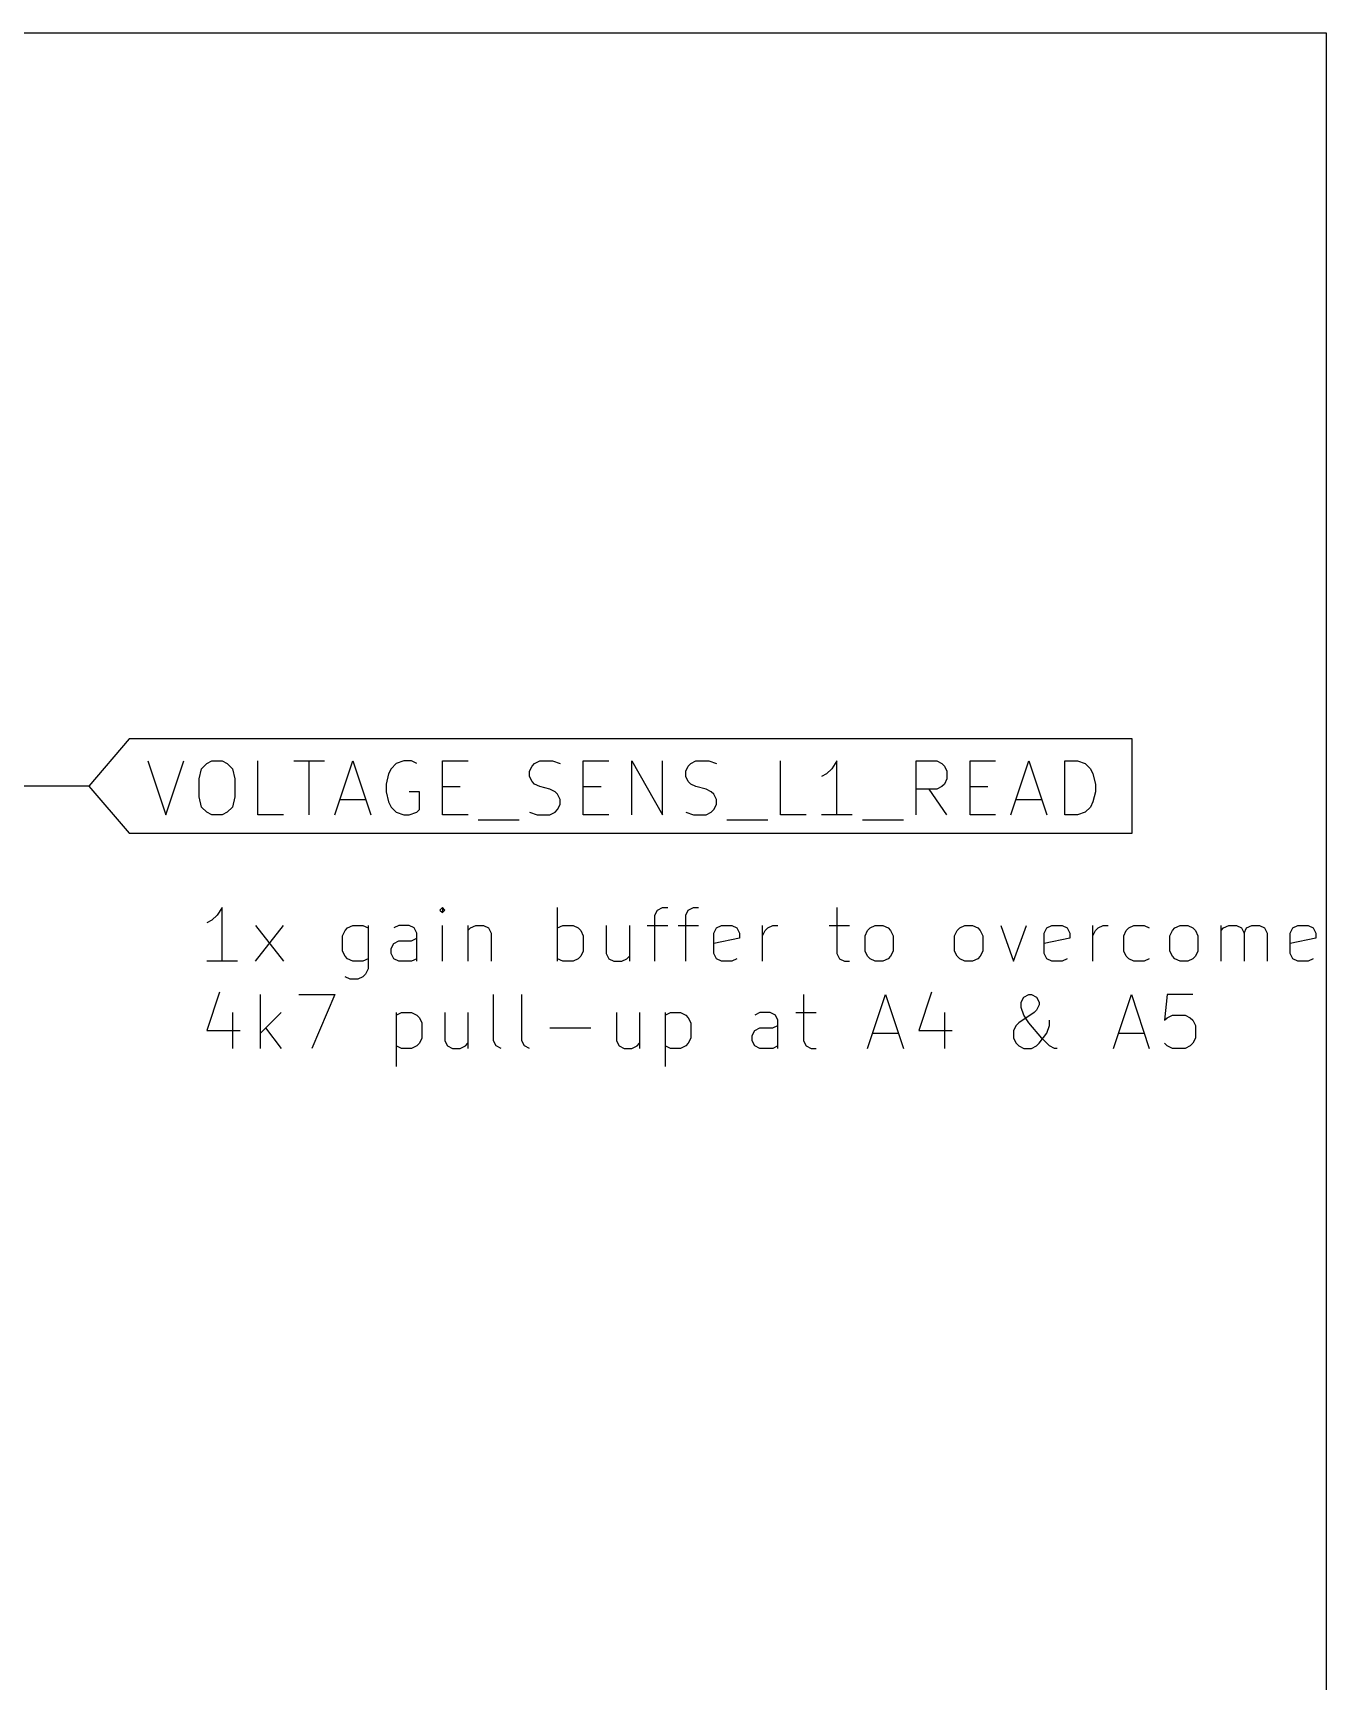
# Model space of a CAD drawing. Extents: x 0.4 to 16.1, y -11.3 to -0.4.
# Drawn here: x 4.948 to 6.15, y -7.582 to -6.05 of the extents above; entities that cross this region are included whole.
import ezdxf

# ---------------------------------------------------------------- set-up
doc = ezdxf.new("R2010")
doc.units = 0
doc.header["$MEASUREMENT"] = 0
for name, color, linetype in [('BLUE3', 171, 'CONTINUOUS'), ('GREEN3', 91, 'CONTINUOUS'), ('RED2', 1, 'CONTINUOUS')]:
    doc.layers.add(name, color=color, linetype=linetype)

msp = doc.modelspace()

# ---------------------------------------------------------------- linework, layer by layer
at = {"layer": 'BLUE3', "linetype": 'CONTINUOUS'}
for p, q in [((1.95, -6.05), (6.15, -6.05)), ((6.15, -6.05), (6.15, -9.15)), ((5.11428, -6.87478), (5.10952, -6.87717)), ((5.11905, -6.87002), (5.11428, -6.87478)), ((5.12381, -6.86288), (5.11905, -6.87002)), ((5.12381, -6.91288), (5.12381, -6.86288)), ((5.32856, -6.86288), (5.32619, -6.86526)), ((5.32619, -6.86526), (5.32856, -6.86764)), ((5.33094, -6.86526), (5.32856, -6.86288)), ((5.32856, -6.86288), (5.32856, -6.86764)), ((5.32856, -6.86764), (5.33094, -6.86526)), ((5.4357, -6.91288), (5.4357, -6.86288)), ((5.52618, -6.87002), (5.52856, -6.86526)), ((5.52618, -6.91288), (5.52618, -6.87002)), ((5.52856, -6.86526), (5.53332, -6.86288)), ((5.53332, -6.86288), (5.53808, -6.86288)), ((5.55475, -6.87002), (5.55713, -6.86526)), ((5.55475, -6.91288), (5.55475, -6.87002)), ((5.55713, -6.86526), (5.56189, -6.86288)), ((5.56189, -6.86288), (5.56665, -6.86288)), ((5.69522, -6.86288), (5.69522, -6.90574)), ((5.15476, -6.91288), (5.18095, -6.87955)), ((5.15476, -6.87955), (5.18095, -6.91288)), ((5.23571, -6.88907), (5.23809, -6.88431)), ((5.23571, -6.90335), (5.23571, -6.88907)), ((5.23809, -6.88431), (5.24047, -6.88193)), ((5.24047, -6.88193), (5.24524, -6.87955)), ((5.24524, -6.87955), (5.25476, -6.87955)), ((5.25476, -6.87955), (5.25952, -6.88193)), ((5.25952, -6.87955), (5.25952, -6.92002)), ((5.28809, -6.87955), (5.28333, -6.88193)), ((5.29761, -6.87955), (5.28809, -6.87955)), ((5.30237, -6.88193), (5.29761, -6.87955)), ((5.3, -6.89383), (5.30476, -6.89145)), ((5.30476, -6.88669), (5.30237, -6.88193)), ((5.30476, -6.91288), (5.30476, -6.88669)), ((5.32856, -6.91288), (5.32856, -6.87955)), ((5.35237, -6.87955), (5.35237, -6.91288)), ((5.35237, -6.88431), (5.35476, -6.88193)), ((5.35476, -6.88193), (5.35952, -6.87955)), ((5.35952, -6.87955), (5.36666, -6.87955)), ((5.36666, -6.87955), (5.37142, -6.88193)), ((5.37142, -6.88193), (5.3738, -6.88669)), ((5.3738, -6.88669), (5.3738, -6.91288)), ((5.4357, -6.88193), (5.44047, -6.87955)), ((5.44047, -6.87955), (5.44999, -6.87955)), ((5.44999, -6.87955), (5.45475, -6.88193)), ((5.45475, -6.88193), (5.45713, -6.88431)), ((5.45713, -6.88431), (5.45952, -6.88907)), ((5.45952, -6.88907), (5.45952, -6.90335)), ((5.48094, -6.87955), (5.48094, -6.90574)), ((5.50237, -6.87955), (5.50237, -6.91288)), ((5.51904, -6.87955), (5.53808, -6.87955)), ((5.54761, -6.87955), (5.56665, -6.87955)), ((5.58094, -6.88669), (5.58332, -6.88193)), ((5.58094, -6.90574), (5.58094, -6.88669)), ((5.60475, -6.89145), (5.58094, -6.89621)), ((5.58332, -6.88193), (5.58808, -6.87955)), ((5.58808, -6.87955), (5.59761, -6.87955)), ((5.59761, -6.87955), (5.60237, -6.88193)), ((5.60237, -6.88193), (5.60475, -6.88669)), ((5.60475, -6.88669), (5.60475, -6.89145)), ((5.62618, -6.91288), (5.62618, -6.87955)), ((5.62618, -6.88907), (5.62856, -6.88431)), ((5.62856, -6.88431), (5.63094, -6.88193)), ((5.63094, -6.88193), (5.6357, -6.87955)), ((5.6357, -6.87955), (5.64046, -6.87955)), ((5.68808, -6.87955), (5.70713, -6.87955)), ((5.72142, -6.88907), (5.7238, -6.88431)), ((5.72142, -6.90335), (5.72142, -6.88907)), ((5.7238, -6.88431), (5.72618, -6.88193)), ((5.72618, -6.88193), (5.73094, -6.87955)), ((5.73094, -6.87955), (5.73808, -6.87955)), ((5.73808, -6.87955), (5.74284, -6.88193)), ((5.74284, -6.88193), (5.74522, -6.88431)), ((5.74522, -6.88431), (5.74761, -6.88907)), ((5.74761, -6.88907), (5.74761, -6.90335)), ((5.80475, -6.88907), (5.80713, -6.88431)), ((5.80475, -6.90335), (5.80475, -6.88907)), ((5.80713, -6.88431), (5.80951, -6.88193)), ((5.80951, -6.88193), (5.81427, -6.87955)), ((5.81427, -6.87955), (5.82141, -6.87955)), ((5.82141, -6.87955), (5.82617, -6.88193)), ((5.82617, -6.88193), (5.82856, -6.88431)), ((5.82856, -6.88431), (5.83094, -6.88907)), ((5.83094, -6.88907), (5.83094, -6.90335)), ((5.8476, -6.87955), (5.85951, -6.91288)), ((5.85951, -6.91288), (5.87141, -6.87955)), ((5.88808, -6.88669), (5.89046, -6.88193)), ((5.88808, -6.90574), (5.88808, -6.88669)), ((5.91189, -6.89145), (5.88808, -6.89621)), ((5.89046, -6.88193), (5.89522, -6.87955)), ((5.89522, -6.87955), (5.90474, -6.87955)), ((5.90474, -6.87955), (5.9095, -6.88193)), ((5.9095, -6.88193), (5.91189, -6.88669)), ((5.91189, -6.88669), (5.91189, -6.89145)), ((5.93331, -6.91288), (5.93331, -6.87955)), ((5.93331, -6.88907), (5.9357, -6.88431)), ((5.9357, -6.88431), (5.93808, -6.88193)), ((5.93808, -6.88193), (5.94284, -6.87955)), ((5.94284, -6.87955), (5.9476, -6.87955)), ((5.96189, -6.88907), (5.96427, -6.88431)), ((5.96189, -6.90335), (5.96189, -6.88907)), ((5.96427, -6.88431), (5.96665, -6.88193)), ((5.96665, -6.88193), (5.97141, -6.87955)), ((5.97141, -6.87955), (5.98094, -6.87955)), ((5.98094, -6.87955), (5.9857, -6.88193)), ((6.00475, -6.88907), (6.00713, -6.88431)), ((6.00475, -6.90335), (6.00475, -6.88907)), ((6.00713, -6.88431), (6.00951, -6.88193)), ((6.00951, -6.88193), (6.01427, -6.87955)), ((6.01427, -6.87955), (6.02141, -6.87955)), ((6.02141, -6.87955), (6.02617, -6.88193)), ((6.02617, -6.88193), (6.02856, -6.88431)), ((6.02856, -6.88431), (6.03094, -6.88907)), ((6.03094, -6.88907), (6.03094, -6.90335)), ((6.05236, -6.91288), (6.05236, -6.87955)), ((6.05236, -6.88431), (6.05474, -6.88193)), ((6.05474, -6.88193), (6.05951, -6.87955)), ((6.05951, -6.87955), (6.06665, -6.87955)), ((6.06665, -6.87955), (6.07141, -6.88193)), ((6.07141, -6.88193), (6.07379, -6.88669)), ((6.07379, -6.88669), (6.07617, -6.88193)), ((6.07379, -6.88669), (6.07379, -6.91288)), ((6.07617, -6.88193), (6.08093, -6.87955)), ((6.08093, -6.87955), (6.08808, -6.87955)), ((6.08808, -6.87955), (6.09284, -6.88193)), ((6.09284, -6.88193), (6.09522, -6.88669)), ((6.09522, -6.88669), (6.09522, -6.91288)), ((6.11665, -6.88669), (6.11903, -6.88193)), ((6.11665, -6.90574), (6.11665, -6.88669)), ((6.14046, -6.89145), (6.11665, -6.89621)), ((6.11903, -6.88193), (6.12379, -6.87955)), ((6.12379, -6.87955), (6.13331, -6.87955)), ((6.13331, -6.87955), (6.13807, -6.88193)), ((6.13807, -6.88193), (6.14046, -6.88669)), ((6.14046, -6.88669), (6.14046, -6.89145)), ((5.23809, -6.90812), (5.23571, -6.90335)), ((5.24047, -6.9105), (5.23809, -6.90812)), ((5.28095, -6.90097), (5.28333, -6.89621)), ((5.28095, -6.90574), (5.28095, -6.90097)), ((5.28333, -6.9105), (5.28095, -6.90574)), ((5.28333, -6.89621), (5.28809, -6.89383)), ((5.28809, -6.89383), (5.3, -6.89383)), ((5.45713, -6.90812), (5.45475, -6.9105)), ((5.45952, -6.90335), (5.45713, -6.90812)), ((5.48094, -6.90574), (5.48332, -6.9105)), ((5.49999, -6.9105), (5.50237, -6.90812)), ((5.58332, -6.9105), (5.58094, -6.90574)), ((5.69522, -6.90574), (5.69761, -6.9105)), ((5.7238, -6.90812), (5.72142, -6.90335)), ((5.72618, -6.9105), (5.7238, -6.90812)), ((5.74522, -6.90812), (5.74284, -6.9105)), ((5.74761, -6.90335), (5.74522, -6.90812)), ((5.80713, -6.90812), (5.80475, -6.90335)), ((5.80951, -6.9105), (5.80713, -6.90812)), ((5.82856, -6.90812), (5.82617, -6.9105)), ((5.83094, -6.90335), (5.82856, -6.90812)), ((5.89046, -6.9105), (5.88808, -6.90574)), ((5.96427, -6.90812), (5.96189, -6.90335)), ((5.96665, -6.9105), (5.96427, -6.90812)), ((6.00713, -6.90812), (6.00475, -6.90335)), ((6.00951, -6.9105), (6.00713, -6.90812)), ((6.02856, -6.90812), (6.02617, -6.9105)), ((6.03094, -6.90335), (6.02856, -6.90812)), ((6.11903, -6.9105), (6.11665, -6.90574)), ((5.13809, -6.91288), (5.10952, -6.91288)), ((5.24524, -6.91288), (5.24047, -6.9105)), ((5.25476, -6.91288), (5.24524, -6.91288)), ((5.25952, -6.9105), (5.25476, -6.91288)), ((5.25952, -6.92002), (5.25714, -6.92478)), ((5.28809, -6.91288), (5.28333, -6.9105)), ((5.3, -6.91288), (5.28809, -6.91288)), ((5.30476, -6.9105), (5.3, -6.91288)), ((5.44047, -6.91288), (5.4357, -6.9105)), ((5.44999, -6.91288), (5.44047, -6.91288)), ((5.45475, -6.9105), (5.44999, -6.91288)), ((5.48332, -6.9105), (5.48809, -6.91288)), ((5.48809, -6.91288), (5.49523, -6.91288)), ((5.49523, -6.91288), (5.49999, -6.9105)), ((5.58808, -6.91288), (5.58332, -6.9105)), ((5.59761, -6.91288), (5.58808, -6.91288)), ((5.60237, -6.9105), (5.59761, -6.91288)), ((5.69761, -6.9105), (5.70237, -6.91288)), ((5.70237, -6.91288), (5.70713, -6.91288)), ((5.73094, -6.91288), (5.72618, -6.9105)), ((5.73808, -6.91288), (5.73094, -6.91288)), ((5.74284, -6.9105), (5.73808, -6.91288)), ((5.81427, -6.91288), (5.80951, -6.9105)), ((5.82141, -6.91288), (5.81427, -6.91288)), ((5.82617, -6.9105), (5.82141, -6.91288)), ((5.89522, -6.91288), (5.89046, -6.9105)), ((5.90474, -6.91288), (5.89522, -6.91288)), ((5.9095, -6.9105), (5.90474, -6.91288)), ((5.97141, -6.91288), (5.96665, -6.9105)), ((5.98094, -6.91288), (5.97141, -6.91288)), ((5.9857, -6.9105), (5.98094, -6.91288)), ((6.01427, -6.91288), (6.00951, -6.9105)), ((6.02141, -6.91288), (6.01427, -6.91288)), ((6.02617, -6.9105), (6.02141, -6.91288)), ((6.12379, -6.91288), (6.11903, -6.9105)), ((6.13331, -6.91288), (6.12379, -6.91288)), ((6.13807, -6.9105), (6.13331, -6.91288)), ((5.24285, -6.92955), (5.23809, -6.92717)), ((5.25, -6.92955), (5.24285, -6.92955)), ((5.25476, -6.92717), (5.25, -6.92955)), ((5.25714, -6.92478), (5.25476, -6.92717)), ((5.12143, -6.9415), (5.10952, -6.97721)), ((5.15952, -6.99388), (5.15952, -6.94388)), ((5.19524, -6.94388), (5.22857, -6.94388)), ((5.22857, -6.94388), (5.20714, -6.99388)), ((5.37618, -6.98674), (5.37618, -6.94388)), ((5.40237, -6.98674), (5.40237, -6.94388)), ((5.66427, -6.94388), (5.66427, -6.98674)), ((5.72379, -6.99388), (5.74046, -6.94388)), ((5.74046, -6.94388), (5.75713, -6.99388)), ((5.78331, -6.9415), (5.77141, -6.97721)), ((5.86665, -6.95102), (5.86903, -6.94626)), ((5.86665, -6.95578), (5.86665, -6.95102)), ((5.86903, -6.94626), (5.87379, -6.94388)), ((5.87379, -6.94388), (5.87617, -6.94388)), ((5.87617, -6.94388), (5.88093, -6.94626)), ((5.88093, -6.94626), (5.88331, -6.95102)), ((5.88331, -6.9534), (5.88093, -6.95817)), ((5.88331, -6.95102), (5.88331, -6.9534)), ((5.95236, -6.99388), (5.96903, -6.94388)), ((5.96903, -6.94388), (5.9857, -6.99388)), ((6.00236, -6.94388), (5.99998, -6.96769)), ((6.02617, -6.94388), (6.00236, -6.94388)), ((5.13333, -6.96055), (5.13333, -6.99388)), ((5.17857, -6.96055), (5.15952, -6.97959)), ((5.28571, -6.96055), (5.28571, -7.01055)), ((5.28571, -6.96293), (5.29047, -6.96055)), ((5.29047, -6.96055), (5.3, -6.96055)), ((5.3, -6.96055), (5.30476, -6.96293)), ((5.30476, -6.96293), (5.30714, -6.96531)), ((5.30714, -6.96531), (5.30952, -6.97007)), ((5.33094, -6.96055), (5.33094, -6.98674)), ((5.35237, -6.96055), (5.35237, -6.99388)), ((5.49046, -6.96055), (5.49046, -6.98674)), ((5.51189, -6.96055), (5.51189, -6.99388)), ((5.5357, -6.96055), (5.5357, -7.01055)), ((5.5357, -6.96293), (5.54046, -6.96055)), ((5.54046, -6.96055), (5.54999, -6.96055)), ((5.54999, -6.96055), (5.55475, -6.96293)), ((5.55475, -6.96293), (5.55713, -6.96531)), ((5.55713, -6.96531), (5.55951, -6.97007)), ((5.6238, -6.96055), (5.61903, -6.96293)), ((5.63332, -6.96055), (5.6238, -6.96055)), ((5.63808, -6.96293), (5.63332, -6.96055)), ((5.64046, -6.96769), (5.63808, -6.96293)), ((5.64046, -6.99388), (5.64046, -6.96769)), ((5.65713, -6.96055), (5.67617, -6.96055)), ((5.79522, -6.96055), (5.79522, -6.99388)), ((5.87855, -6.96055), (5.86427, -6.97007)), ((5.86903, -6.96293), (5.86665, -6.95578)), ((5.87379, -6.97007), (5.86903, -6.96293)), ((5.88093, -6.95817), (5.87855, -6.96055)), ((5.89284, -6.97245), (5.89284, -6.96769)), ((5.99998, -6.96769), (6.00236, -6.96531)), ((6.00236, -6.96531), (6.00713, -6.96293)), ((6.00713, -6.96293), (6.01903, -6.96293)), ((6.01903, -6.96293), (6.02379, -6.96531)), ((6.02379, -6.96531), (6.02617, -6.96769)), ((6.02617, -6.96769), (6.02856, -6.97245)), ((5.10952, -6.97721), (5.14047, -6.97721)), ((5.16428, -6.97483), (5.17857, -6.99388)), ((5.30952, -6.98435), (5.30714, -6.98912)), ((5.30952, -6.97007), (5.30952, -6.98435)), ((5.42856, -6.97483), (5.46666, -6.97483)), ((5.55951, -6.98435), (5.55713, -6.98912)), ((5.55951, -6.97007), (5.55951, -6.98435)), ((5.61665, -6.98197), (5.61903, -6.97721)), ((5.61665, -6.98674), (5.61665, -6.98197)), ((5.61903, -6.97721), (5.6238, -6.97483)), ((5.6238, -6.97483), (5.6357, -6.97483)), ((5.6357, -6.97483), (5.64046, -6.97245)), ((5.72856, -6.97959), (5.75236, -6.97959)), ((5.77141, -6.97721), (5.80236, -6.97721)), ((5.86189, -6.97245), (5.8595, -6.97721)), ((5.8595, -6.97721), (5.8595, -6.98435)), ((5.8595, -6.98435), (5.86189, -6.98912)), ((5.86427, -6.97007), (5.86189, -6.97245)), ((5.8857, -6.98435), (5.87379, -6.97007)), ((5.88331, -6.98912), (5.89046, -6.97959)), ((5.89284, -6.9915), (5.8857, -6.98435)), ((5.89046, -6.97959), (5.89284, -6.97245)), ((5.95713, -6.97959), (5.98093, -6.97959)), ((6.02856, -6.98435), (6.02617, -6.98912)), ((6.02856, -6.97245), (6.02856, -6.98435)), ((5.29047, -6.99388), (5.28571, -6.9915)), ((5.3, -6.99388), (5.29047, -6.99388)), ((5.30476, -6.9915), (5.3, -6.99388)), ((5.30714, -6.98912), (5.30476, -6.9915)), ((5.33094, -6.98674), (5.33333, -6.9915)), ((5.33333, -6.9915), (5.33809, -6.99388)), ((5.33809, -6.99388), (5.34523, -6.99388)), ((5.34523, -6.99388), (5.34999, -6.9915)), ((5.34999, -6.9915), (5.35237, -6.98912)), ((5.37856, -6.9915), (5.37618, -6.98674)), ((5.38333, -6.99388), (5.37856, -6.9915)), ((5.40475, -6.9915), (5.40237, -6.98674)), ((5.40952, -6.99388), (5.40475, -6.9915)), ((5.49046, -6.98674), (5.49285, -6.9915)), ((5.49285, -6.9915), (5.49761, -6.99388)), ((5.49761, -6.99388), (5.50475, -6.99388)), ((5.50475, -6.99388), (5.50951, -6.9915)), ((5.50951, -6.9915), (5.51189, -6.98912)), ((5.54046, -6.99388), (5.5357, -6.9915)), ((5.54999, -6.99388), (5.54046, -6.99388)), ((5.55475, -6.9915), (5.54999, -6.99388)), ((5.55713, -6.98912), (5.55475, -6.9915)), ((5.61903, -6.9915), (5.61665, -6.98674)), ((5.6238, -6.99388), (5.61903, -6.9915)), ((5.6357, -6.99388), (5.6238, -6.99388)), ((5.64046, -6.9915), (5.6357, -6.99388)), ((5.66427, -6.98674), (5.66665, -6.9915)), ((5.66665, -6.9915), (5.67141, -6.99388)), ((5.67141, -6.99388), (5.67617, -6.99388)), ((5.86189, -6.98912), (5.86427, -6.9915)), ((5.86427, -6.9915), (5.86903, -6.99388)), ((5.86903, -6.99388), (5.87617, -6.99388)), ((5.87617, -6.99388), (5.88093, -6.9915)), ((5.88093, -6.9915), (5.88331, -6.98912)), ((5.8976, -6.99388), (5.89284, -6.9915)), ((5.89998, -6.99388), (5.8976, -6.99388)), ((6.00236, -6.9915), (5.99998, -6.98912)), ((6.00713, -6.99388), (6.00236, -6.9915)), ((6.01903, -6.99388), (6.00713, -6.99388)), ((6.02379, -6.9915), (6.01903, -6.99388)), ((6.02617, -6.98912), (6.02379, -6.9915))]:
    msp.add_line(p, q, dxfattribs=at)
at = {"layer": 'GREEN3', "linetype": 'CONTINUOUS'}
msp.add_line((5, -6.75), (4.9, -6.75), dxfattribs=at)
at = {"layer": 'RED2', "linetype": 'CONTINUOUS'}
for p, q in [((5.0375, -6.70624), (5, -6.75)), ((5.96963, -6.70624), (5.0375, -6.70624)), ((5.96963, -6.75), (5.96963, -6.70624)), ((5.05476, -6.7267), (5.07143, -6.7767)), ((5.07143, -6.7767), (5.08809, -6.7267)), ((5.10238, -6.74337), (5.10476, -6.73385)), ((5.10476, -6.73385), (5.10952, -6.72909)), ((5.10952, -6.72909), (5.11428, -6.7267)), ((5.11428, -6.7267), (5.12381, -6.7267)), ((5.12381, -6.7267), (5.12857, -6.72909)), ((5.12857, -6.72909), (5.13333, -6.73385)), ((5.13333, -6.73385), (5.13571, -6.74337)), ((5.15714, -6.7767), (5.15714, -6.7267)), ((5.19048, -6.7267), (5.21905, -6.7267)), ((5.20476, -6.7767), (5.20476, -6.7267)), ((5.22857, -6.7767), (5.24524, -6.7267)), ((5.24524, -6.7267), (5.26191, -6.7767)), ((5.27857, -6.73861), (5.27619, -6.74813)), ((5.28095, -6.73385), (5.27857, -6.73861)), ((5.28572, -6.72909), (5.28095, -6.73385)), ((5.29286, -6.7267), (5.28572, -6.72909)), ((5.3, -6.7267), (5.29286, -6.7267)), ((5.30476, -6.72909), (5.3, -6.7267)), ((5.32857, -6.7767), (5.32857, -6.7267)), ((5.32857, -6.7267), (5.35238, -6.7267)), ((5.40952, -6.73623), (5.4119, -6.73147)), ((5.40952, -6.74099), (5.40952, -6.73623)), ((5.4119, -6.73147), (5.41428, -6.72909)), ((5.41428, -6.72909), (5.41905, -6.7267)), ((5.41905, -6.7267), (5.43095, -6.7267)), ((5.43095, -6.7267), (5.43809, -6.72909)), ((5.45952, -6.7767), (5.45952, -6.7267)), ((5.45952, -6.7267), (5.48333, -6.7267)), ((5.50476, -6.7767), (5.50476, -6.7267)), ((5.50476, -6.7267), (5.53333, -6.7767)), ((5.53333, -6.7767), (5.53333, -6.7267)), ((5.55476, -6.73623), (5.55714, -6.73147)), ((5.55476, -6.74099), (5.55476, -6.73623)), ((5.55714, -6.73147), (5.55952, -6.72909)), ((5.55952, -6.72909), (5.56428, -6.7267)), ((5.56428, -6.7267), (5.57619, -6.7267)), ((5.57619, -6.7267), (5.58333, -6.72909)), ((5.64285, -6.7767), (5.64285, -6.7267)), ((5.68571, -6.73861), (5.68095, -6.74099)), ((5.69047, -6.73385), (5.68571, -6.73861)), ((5.69523, -6.7267), (5.69047, -6.73385)), ((5.69523, -6.7767), (5.69523, -6.7267)), ((5.76904, -6.7767), (5.76904, -6.7267)), ((5.76904, -6.7267), (5.78809, -6.7267)), ((5.78809, -6.7267), (5.79285, -6.72909)), ((5.79285, -6.72909), (5.79523, -6.73147)), ((5.79523, -6.73147), (5.79761, -6.73623)), ((5.79761, -6.73623), (5.79761, -6.74337)), ((5.81904, -6.7767), (5.81904, -6.7267)), ((5.81904, -6.7267), (5.84285, -6.7267)), ((5.85713, -6.7767), (5.8738, -6.7267)), ((5.8738, -6.7267), (5.89047, -6.7767)), ((5.90713, -6.7767), (5.90713, -6.7267)), ((5.90713, -6.7267), (5.91904, -6.7267)), ((5.91904, -6.7267), (5.92618, -6.72909)), ((5.92618, -6.72909), (5.93094, -6.73385)), ((5.93094, -6.73385), (5.93333, -6.73861)), ((5.93333, -6.73861), (5.9357, -6.74813)), ((5, -6.75), (5.0375, -6.79376)), ((5.10238, -6.76004), (5.10238, -6.74337)), ((5.13571, -6.74337), (5.13571, -6.76004)), ((5.27619, -6.74813), (5.27619, -6.75528)), ((5.27619, -6.75528), (5.27857, -6.7648)), ((5.30714, -6.75528), (5.29762, -6.75528)), ((5.30714, -6.77194), (5.30714, -6.75528)), ((5.32857, -6.75052), (5.34524, -6.75052)), ((5.4119, -6.74575), (5.40952, -6.74099)), ((5.41428, -6.74813), (5.4119, -6.74575)), ((5.41905, -6.75052), (5.41428, -6.74813)), ((5.42857, -6.7529), (5.41905, -6.75052)), ((5.43333, -6.75528), (5.42857, -6.7529)), ((5.43571, -6.75766), (5.43333, -6.75528)), ((5.45952, -6.75052), (5.47619, -6.75052)), ((5.55714, -6.74575), (5.55476, -6.74099)), ((5.55952, -6.74813), (5.55714, -6.74575)), ((5.56428, -6.75052), (5.55952, -6.74813)), ((5.57381, -6.7529), (5.56428, -6.75052)), ((5.57857, -6.75528), (5.57381, -6.7529)), ((5.58095, -6.75766), (5.57857, -6.75528)), ((5.78809, -6.7529), (5.76904, -6.7529)), ((5.79761, -6.7767), (5.78094, -6.7529)), ((5.79285, -6.75052), (5.78809, -6.7529)), ((5.79523, -6.74813), (5.79285, -6.75052)), ((5.79761, -6.74337), (5.79523, -6.74813)), ((5.81904, -6.75052), (5.83571, -6.75052)), ((5.9357, -6.75528), (5.93333, -6.7648)), ((5.9357, -6.74813), (5.9357, -6.75528)), ((5.96963, -6.79376), (5.96963, -6.75)), ((5.10476, -6.76956), (5.10238, -6.76004)), ((5.10952, -6.77433), (5.10476, -6.76956)), ((5.13333, -6.76956), (5.12857, -6.77433)), ((5.13571, -6.76004), (5.13333, -6.76956)), ((5.23333, -6.76242), (5.25714, -6.76242)), ((5.27857, -6.7648), (5.28095, -6.76956)), ((5.28095, -6.76956), (5.28572, -6.77433)), ((5.43809, -6.76242), (5.43571, -6.75766)), ((5.43571, -6.77194), (5.43809, -6.76718)), ((5.43809, -6.76718), (5.43809, -6.76242)), ((5.58333, -6.76242), (5.58095, -6.75766)), ((5.58095, -6.77194), (5.58333, -6.76718)), ((5.58333, -6.76718), (5.58333, -6.76242)), ((5.8619, -6.76242), (5.8857, -6.76242)), ((5.93094, -6.76956), (5.92618, -6.77433)), ((5.93333, -6.7648), (5.93094, -6.76956)), ((5.11428, -6.7767), (5.10952, -6.77433)), ((5.12381, -6.7767), (5.11428, -6.7767)), ((5.12857, -6.77433), (5.12381, -6.7767)), ((5.18095, -6.7767), (5.15714, -6.7767)), ((5.28572, -6.77433), (5.29286, -6.7767)), ((5.29286, -6.7767), (5.29762, -6.7767)), ((5.29762, -6.7767), (5.30476, -6.77433)), ((5.30476, -6.77433), (5.30714, -6.77194)), ((5.35238, -6.7767), (5.32857, -6.7767)), ((5.36191, -6.78147), (5.4, -6.78147)), ((5.40952, -6.77433), (5.41667, -6.7767)), ((5.41667, -6.7767), (5.42857, -6.7767)), ((5.42857, -6.7767), (5.43333, -6.77433)), ((5.43333, -6.77433), (5.43571, -6.77194)), ((5.48333, -6.7767), (5.45952, -6.7767)), ((5.55476, -6.77433), (5.5619, -6.7767)), ((5.5619, -6.7767), (5.57381, -6.7767)), ((5.57381, -6.7767), (5.57857, -6.77433)), ((5.57857, -6.77433), (5.58095, -6.77194)), ((5.59285, -6.78147), (5.63095, -6.78147)), ((5.66666, -6.7767), (5.64285, -6.7767)), ((5.70952, -6.7767), (5.68095, -6.7767)), ((5.71904, -6.78147), (5.75714, -6.78147)), ((5.84285, -6.7767), (5.81904, -6.7767)), ((5.91904, -6.7767), (5.90713, -6.7767)), ((5.92618, -6.77433), (5.91904, -6.7767)), ((5.0375, -6.79376), (5.96963, -6.79376))]:
    msp.add_line(p, q, dxfattribs=at)

doc.saveas('drawing.dxf')
